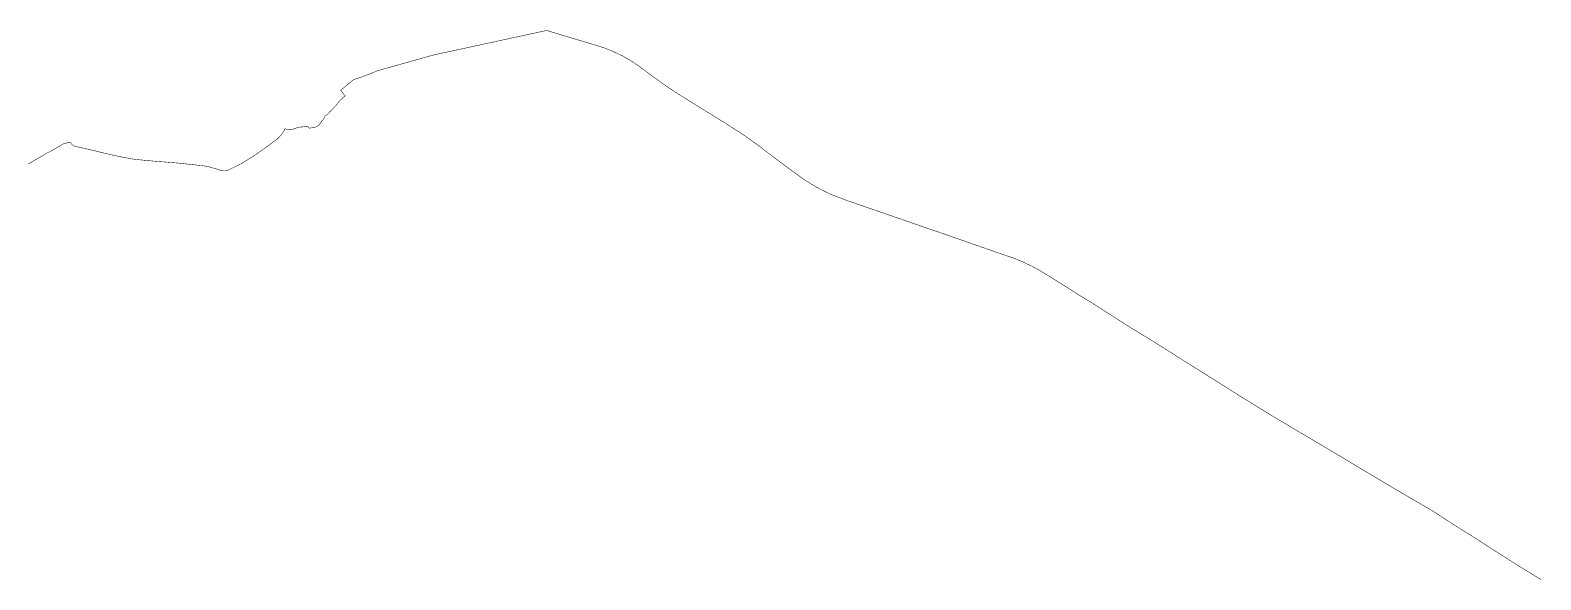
# Model space of a CAD drawing. Header units: metres. Extents: x 441395 to 476894, y 2561381 to 2578972.
# Drawn here: x 459144 to 468019, y 2575740 to 2578972 of the extents above; entities that cross this region are included whole.
import ezdxf

# ---------------------------------------------------------------- set-up
doc = ezdxf.new("R2010")
doc.units = ezdxf.units.M
doc.header["$LTSCALE"] = 8
doc.layers.add('A_MAIN_PIPE', color=5, linetype='Continuous')

msp = doc.modelspace()

# ---------------------------------------------------------------- linework, layer by layer
at = {"layer": 'A_MAIN_PIPE', "color": 5, "const_width": 3}
for points in [[(461120.7, 2578707.2), (461122.3, 2578707.8), (461131.2, 2578711.2), (461139.8, 2578714.6), (461148.5, 2578718.1), (461157.2, 2578721.7), (461165.9, 2578725.3), (461174.5, 2578728.9), (461183.1, 2578732.6), (461510.8, 2578825.1), (462178.5, 2578970), (462185.5, 2578967.9), (462197, 2578964.4), (462208.5, 2578960.9), (462219.9, 2578957.3), (462231.4, 2578953.8), (462242.9, 2578950.3), (462246.4, 2578949.3), (462250.9, 2578947.9), (462257.9, 2578945.8), (462269.4, 2578942.4), (462276.6, 2578940.2), (462288.1, 2578936.8), (462299.6, 2578933.3), (462311.1, 2578929.9), (462322.6, 2578926.4), (462334.1, 2578923), (462337.5, 2578922), (462349, 2578918.5), (462360.5, 2578915.1), (462372, 2578911.7), (462383.5, 2578908.2), (462395, 2578904.8), (462406.5, 2578901.3), (462418, 2578897.9), (462429.5, 2578894.5), (462441, 2578891), (462443.7, 2578890.2), (462455.1, 2578886.6), (462456.8, 2578886.1), (462468.3, 2578882.5), (462479.7, 2578878.9), (462491.2, 2578875.3), (462502.6, 2578871.7), (462514.1, 2578868.1), (462517.3, 2578867.1), (462528.2, 2578862.8), (462539.3, 2578858.3), (462545.8, 2578855.7), (462550, 2578854), (462550.5, 2578853.9), (462561.6, 2578849.4), (462571.3, 2578845.5), (462581.9, 2578840.4), (462592.7, 2578835.2), (462603.5, 2578830), (462618.6, 2578822.7), (462622.9, 2578820.7), (462633.1, 2578814.9), (462643.5, 2578808.9), (462653.9, 2578803), (462664.3, 2578797), (462674.7, 2578791.1), (462680.9, 2578787.6)], [(462680.9, 2578787.6), (462681.9, 2578787), (462691.5, 2578780.3), (462701.3, 2578773.4), (462711.2, 2578766.6), (462714.4, 2578764.3), (462721, 2578759.7), (462730.8, 2578752.8), (462732.2, 2578751.8), (462741.6, 2578744.7), (462751.2, 2578737.4), (462755.3, 2578734.3), (462758.1, 2578732.2), (462760.8, 2578730.2), (462770.3, 2578722.9), (462779.9, 2578715.7), (462789.4, 2578708.4), (462796.2, 2578703.3), (462806, 2578696.3), (462815.8, 2578689.3), (462825.6, 2578682.3), (462835.3, 2578675.4), (462845.1, 2578668.4), (462854.9, 2578661.4), (462864.6, 2578654.5), (462874.4, 2578647.5), (462880.1, 2578643.5), (462890.2, 2578636.8), (462900.2, 2578630.1), (462910.2, 2578623.5), (462920.2, 2578616.9), (462930.2, 2578610.3), (462940.2, 2578603.6), (462944.2, 2578601), (462948.4, 2578598.2), (462958.7, 2578591.8), (462960.5, 2578590.7), (462967, 2578586.6), (462970.6, 2578584.4), (462980.8, 2578578), (462991, 2578571.7), (463001.2, 2578565.3), (463011.4, 2578559), (463021.6, 2578552.6), (463031.7, 2578546.3), (463041.9, 2578539.9), (463052.1, 2578533.6), (463062.3, 2578527.2), (463072.5, 2578520.9), (463082.7, 2578514.5), (463092.9, 2578508.2), (463100.3, 2578503.6), (463110.5, 2578497.3), (463120.8, 2578491), (463131, 2578484.7), (463141.2, 2578478.4), (463151.4, 2578472.1), (463151.6, 2578472), (463161.8, 2578465.7), (463172.1, 2578459.4), (463182.3, 2578453.1), (463185.4, 2578451.2), (463192.5, 2578446.8), (463202.7, 2578440.6), (463207.2, 2578437.8), (463213, 2578434.3), (463217, 2578431.8), (463237.1, 2578418.9), (463247.2, 2578412.4), (463257.3, 2578405.9), (463267.4, 2578399.4), (463277.4, 2578392.9), (463287.5, 2578386.4), (463297.6, 2578379.9), (463307.7, 2578373.4), (463317.8, 2578366.9), (463327.9, 2578360.4), (463337.4, 2578354.3), (463347, 2578347.4), (463356.7, 2578340.4), (463366.5, 2578333.4), (463376.2, 2578326.4), (463386, 2578319.5), (463395.7, 2578312.5), (463405.5, 2578305.5), (463415.2, 2578298.5), (463415.4, 2578298.4), (463424.9, 2578291.2), (463434.5, 2578284), (463444.1, 2578276.7), (463453.6, 2578269.5), (463463.2, 2578262.3), (463472.8, 2578255.1), (463482.4, 2578247.8), (463491.9, 2578240.6), (463501.5, 2578233.4), (463502.2, 2578232.9), (463511.1, 2578226.1), (463520.7, 2578218.9), (463526.2, 2578214.7), (463535.8, 2578207.5), (463545.4, 2578200.3), (463555, 2578193.1), (463564.6, 2578185.9), (463574.1, 2578178.6), (463583.7, 2578171.4), (463593.3, 2578164.2), (463602.9, 2578157), (463612.5, 2578149.8), (463618.1, 2578145.6), (463627.9, 2578138.5), (463637.6, 2578131.5), (463646.1, 2578125.4), (463647.4, 2578124.5), (463657.1, 2578117.5), (463666.9, 2578110.5), (463676.6, 2578103.5), (463686.4, 2578096.5), (463695, 2578090.3), (463705.5, 2578083.9), (463715.7, 2578077.6), (463726, 2578071.3), (463736.2, 2578065.1), (463737, 2578064.5), (463747.3, 2578058.3), (463753.9, 2578054.2), (463764.7, 2578048.5), (463775.4, 2578042.9), (463786, 2578037.4), (463796.6, 2578031.8), (463807.3, 2578026.2), (463813.7, 2578022.9), (463824.6, 2578017.7), (463835.5, 2578012.5), (463846.3, 2578007.4), (463852.8, 2578004.3), (463864.3, 2577999.9), (463870.5, 2577997.6), (463872.4, 2577996.9), (463875.5, 2577995.7), (463886.8, 2577991.5), (463898, 2577987.2), (463909.2, 2577983), (463920.4, 2577978.7), (463931.7, 2577974.5), (463942.9, 2577970.2), (463945.3, 2577969.3), (463956.8, 2577965.3), (463960.9, 2577963.9), (463968.1, 2577961.4), (463979.4, 2577957.4), (463983.5, 2577956), (463990.8, 2577953.5), (464002.1, 2577949.5), (464012.9, 2577945.8), (464024.2, 2577941.9), (464035.6, 2577938), (464046.9, 2577934.1), (464058.3, 2577930.1), (464069.6, 2577926.2), (464081, 2577922.3), (464092.3, 2577918.4), (464103.7, 2577914.5), (464115, 2577910.6), (464126.4, 2577906.7), (464137.7, 2577902.8), (464149.1, 2577898.9), (464160.4, 2577895), (464171.7, 2577891.1), (464183.1, 2577887.2), (464185.6, 2577886.3), (464197, 2577882.4), (464208.3, 2577878.4), (464219.6, 2577874.5), (464231, 2577870.6), (464242.3, 2577866.6), (464253.6, 2577862.7), (464265, 2577858.7), (464276.3, 2577854.8), (464287.6, 2577850.9), (464299, 2577846.9), (464310.3, 2577843), (464333, 2577835.1), (464334.6, 2577834.5), (464345.9, 2577830.6), (464357.3, 2577826.7), (464365.8, 2577823.7), (464377.2, 2577819.8), (464388.5, 2577815.9), (464399.9, 2577812), (464411.2, 2577808.1), (464412.7, 2577807.6), (464422.6, 2577804.2), (464433.9, 2577800.3), (464445.3, 2577796.4), (464456.6, 2577792.5), (464468, 2577788.6), (464479.3, 2577784.7), (464490.7, 2577780.8), (464502, 2577776.9), (464513.4, 2577773), (464524.7, 2577769.1), (464536, 2577765.2), (464547.4, 2577761.3), (464552.8, 2577759.5), (464564.1, 2577755.5), (464575.4, 2577751.5), (464586.8, 2577747.6), (464598.1, 2577743.6), (464609.4, 2577739.7), (464620.8, 2577735.7), (464632.1, 2577731.8), (464643.4, 2577727.8), (464654.8, 2577723.9), (464666.1, 2577719.9), (464677.4, 2577715.9), (464688.7, 2577712), (464700.1, 2577708), (464711.4, 2577704.1), (464722.7, 2577700.1), (464723.4, 2577699.9), (464734.8, 2577695.9), (464746.1, 2577691.9), (464757.4, 2577687.9), (464757.8, 2577687.8), (464768.7, 2577684), (464780.1, 2577680), (464791.4, 2577676), (464802.7, 2577672.1), (464814, 2577668.1), (464825.4, 2577664.1), (464836.7, 2577660.1), (464848, 2577656.2), (464859.3, 2577652.2), (464870.7, 2577648.2), (464873.6, 2577647.2), (464885.1, 2577643.4), (464896.5, 2577639.7), (464907.9, 2577635.9), (464919.3, 2577632.2), (464920.4, 2577631.8), (464925.6, 2577629.6), (464931.2, 2577627.3), (464942.3, 2577622.7), (464953.4, 2577618.1), (464964.4, 2577613.5), (464975.5, 2577608.9), (464977.9, 2577607.9), (464988.6, 2577602.9), (464999.4, 2577597.8), (465002.3, 2577596.4), (465013.2, 2577591.3), (465018.3, 2577588.9), (465024, 2577586.2), (465028.3, 2577584.2), (465038.6, 2577578.6), (465049.2, 2577572.9), (465059.7, 2577567.2), (465070.3, 2577561.5), (465070.5, 2577561.4), (465080.6, 2577555.3), (465090.9, 2577549.1), (465096.7, 2577545.6), (465101.1, 2577542.9), (465111.4, 2577536.7), (465118.1, 2577532.6), (465128.2, 2577526.3), (465138.4, 2577520), (465148.6, 2577513.6), (465158.8, 2577507.3), (465169, 2577500.9), (465179.2, 2577494.5), (465189.2, 2577488.3), (465199.4, 2577481.9), (465209.5, 2577475.5), (465219.7, 2577469.2), (465229.9, 2577462.8), (465240.1, 2577456.5), (465243.2, 2577454.5), (465253.2, 2577448), (465263.3, 2577441.5), (465265.4, 2577440.2), (465273.4, 2577435), (465277.6, 2577432.3), (465283.4, 2577428.5), (465293.5, 2577422), (465303.7, 2577415.4), (465314.1, 2577409.1), (465334.6, 2577396.6), (465344.8, 2577390.4), (465349.8, 2577387.3), (465352.8, 2577385.5), (465355.1, 2577384.1), (465365.3, 2577377.9), (465375.6, 2577371.6), (465383.2, 2577367), (465386, 2577365.3), (465396, 2577358.9), (465406.1, 2577352.4), (465416.3, 2577345.9), (465426.4, 2577339.5), (465436.5, 2577333), (465446.6, 2577326.5), (465456.7, 2577320.1), (465466.8, 2577313.6), (465476.9, 2577307.1), (465487, 2577300.7), (465495.3, 2577295.4), (465505.4, 2577288.9), (465515.5, 2577282.4), (465521.1, 2577278.8), (465525.6, 2577275.9), (465535.7, 2577269.4), (465545.8, 2577262.9), (465555.9, 2577256.4), (465566, 2577250), (465576.1, 2577243.5), (465586.2, 2577237), (465596, 2577230.7), (465606.3, 2577224.4), (465616.6, 2577218.2), (465626.8, 2577211.9), (465637.1, 2577205.7), (465647.3, 2577199.5), (465657.6, 2577193.2), (465678.1, 2577180.8), (465688.3, 2577174.5), (465698.6, 2577168.3), (465699.7, 2577167.6), (465709.8, 2577161.3), (465720, 2577155), (465730.2, 2577148.7), (465740.4, 2577142.4), (465744.6, 2577139.7), (465750.6, 2577136), (465760.8, 2577129.7), (465771, 2577123.4), (465781.2, 2577117), (465786.4, 2577113.8), (465796.5, 2577107.4), (465806.6, 2577101), (465816.7, 2577094.5), (465826.8, 2577088.1), (465837, 2577081.7), (465847.1, 2577075.2), (465854, 2577070.9), (465864.1, 2577064.4), (465874.2, 2577058), (465884.3, 2577051.6), (465894.5, 2577045.1), (465897.9, 2577043), (465908, 2577036.6), (465918.2, 2577030.2), (465928.4, 2577023.8), (465938.6, 2577017.5), (465948.7, 2577011.1), (465958.9, 2577004.7), (465969.1, 2576998.3), (465979.2, 2576992), (465989.4, 2576985.6), (465993.9, 2576982.7), (466004.1, 2576976.4), (466014.3, 2576970), (466024.4, 2576963.6), (466034.6, 2576957.2), (466044.8, 2576950.9), (466054.9, 2576944.5), (466065.1, 2576938.1), (466070.8, 2576934.5), (466081, 2576928.1), (466091.1, 2576921.7), (466101.3, 2576915.3), (466111.4, 2576908.9), (466121.6, 2576902.5), (466131.7, 2576896.1), (466141.9, 2576889.7), (466152, 2576883.3), (466162.2, 2576876.9), (466172.3, 2576870.5), (466182.4, 2576864.1), (466192.6, 2576857.7), (466196.8, 2576855), (466253.5, 2576819.3), (466258.9, 2576815.9), (466269.1, 2576809.5), (466279.3, 2576803.2), (466289.6, 2576797), (466299.8, 2576790.7), (466310, 2576784.4), (466320.2, 2576778.1), (466330.4, 2576771.8), (466340.6, 2576765.5), (466350.9, 2576759.2), (466361.1, 2576752.9), (466371.3, 2576746.6), (466381.5, 2576740.3), (466391.7, 2576734), (466401.9, 2576727.7), (466412.2, 2576721.4), (466422.4, 2576715.1), (466432.6, 2576708.8), (466442.8, 2576702.5), (466453, 2576696.2), (466455.3, 2576694.9), (466465.7, 2576688.7), (466476, 2576682.6), (466486.3, 2576676.5), (466496.6, 2576670.4), (466507, 2576664.3), (466517.3, 2576658.2), (466527.6, 2576652), (466538, 2576645.9), (466548.3, 2576639.8), (466558.6, 2576633.7), (466568.9, 2576627.6), (466579.3, 2576621.5), (466589.6, 2576615.4), (466599.9, 2576609.3), (466610.2, 2576603.1), (466620.6, 2576597), (466630.9, 2576590.9), (466641.2, 2576584.8), (466651.5, 2576578.7), (466661.9, 2576572.6), (466672.2, 2576566.5), (466682.5, 2576560.4), (466692.9, 2576554.2), (466698.3, 2576551), (466703.2, 2576548.1), (466713.5, 2576542), (466714.7, 2576541.3), (466717.2, 2576539.8), (466727.5, 2576533.7), (466737.8, 2576527.5), (466748.1, 2576521.4), (466758.4, 2576515.2), (466768.6, 2576509), (466778.9, 2576502.9), (466789.2, 2576496.7), (466799.5, 2576490.6), (466809.8, 2576484.4), (466820.1, 2576478.2), (466830.4, 2576472.1), (466840.7, 2576465.9), (466851, 2576459.8), (466861.3, 2576453.6), (466871.6, 2576447.4), (466881.9, 2576441.3), (466892.2, 2576435.1), (466902.5, 2576428.9), (466912.8, 2576422.8), (466923.1, 2576416.6), (466933.4, 2576410.5), (466935.3, 2576409.3), (467072.9, 2576327), (467076.7, 2576324.7), (467077.6, 2576324.2), (467087.9, 2576318), (467098.2, 2576311.9), (467108.5, 2576305.7), (467118.8, 2576299.5), (467121, 2576298.2), (467131.4, 2576292.1), (467141.8, 2576286), (467152.1, 2576280), (467162.5, 2576273.9), (467172.8, 2576267.8), (467175.1, 2576266.5), (467193.5, 2576255.7), (467203.9, 2576249.6), (467211.1, 2576245.4), (467214.2, 2576243.5), (467224.6, 2576237.5), (467234.9, 2576231.4), (467245.3, 2576225.3), (467255.6, 2576219.3), (467266, 2576213.2), (467276.3, 2576207.1), (467279.9, 2576205), (467286.7, 2576201.1), (467297.1, 2576195), (467307.4, 2576188.9), (467317.8, 2576182.9), (467328.1, 2576176.8), (467338.5, 2576170.7), (467348.8, 2576164.6), (467359.2, 2576158.6), (467369.5, 2576152.5), (467379.9, 2576146.4), (467390.2, 2576140.4), (467391.4, 2576139.7), (467393, 2576138.6), (467395.8, 2576136.8), (467405.9, 2576130.2), (467415.9, 2576123.6), (467425.9, 2576117), (467436, 2576110.5), (467446, 2576103.9), (467456, 2576097.3), (467466.1, 2576090.7), (467476.1, 2576084.1), (467486.1, 2576077.6), (467496.2, 2576071), (467505.2, 2576065.1), (467515.4, 2576058.7), (467525.6, 2576052.3), (467527.1, 2576051.4), (467535.8, 2576046), (467546, 2576039.6), (467556.2, 2576033.3), (467566.4, 2576026.9), (467576.5, 2576020.6), (467586.7, 2576014.2), (467596.9, 2576007.9), (467607.1, 2576001.5), (467617.3, 2575995.2), (467620.4, 2575993.2), (467630.4, 2575986.8), (467640.5, 2575980.3), (467650.6, 2575973.8), (467660.7, 2575967.3), (467670.8, 2575960.8), (467680.9, 2575954.3), (467685.1, 2575951.5), (467695.2, 2575945), (467705.3, 2575938.5), (467715.4, 2575932.1), (467723.5, 2575926.8), (467725.5, 2575925.6), (467729, 2575923.3), (467739.1, 2575916.8), (467749.2, 2575910.3), (467754.1, 2575907.1), (467764.2, 2575900.7), (467774.4, 2575894.2), (467784.5, 2575887.7), (467788.7, 2575885), (467798.8, 2575878.6), (467808.8, 2575872.2), (467819, 2575865.8), (467823.3, 2575863), (467833.5, 2575856.5), (467843.6, 2575850.1), (467853.8, 2575843.7), (467858, 2575841), (467868.2, 2575834.6), (467878.4, 2575828.3), (467878.8, 2575828), (467881.6, 2575826.2), (467888.5, 2575821.9), (467891.8, 2575819.8), (467902, 2575813.5), (467912.2, 2575807.1), (467922.4, 2575800.8), (467927.6, 2575797.5), (467937.9, 2575791.2), (467948.1, 2575784.9), (467958.3, 2575778.6), (467962.6, 2575775.9), (467972.8, 2575769.7), (467983, 2575763.4), (467993.2, 2575757.1), (467996, 2575755.4), (468006.6, 2575749.5), (468008.7, 2575748.4), (468011.6, 2575746.7), (468021.3, 2575741.3)], [(459134.1, 2578186), (459206.2, 2578227.5), (459234, 2578244.4), (459262.6, 2578258.6), (459274.5, 2578265.5), (459307.7, 2578284.8), (459330.5, 2578298.4), (459333.1, 2578299.7), (459339.2, 2578303), (459346.4, 2578305.5), (459351.2, 2578306.8), (459359.1, 2578308.7), (459374.8, 2578311.9), (459382.1, 2578313.4), (459382.5, 2578312), (459384.7, 2578306.6), (459387.1, 2578302.2), (459390.9, 2578297.6), (459395.7, 2578293.8), (459399, 2578292.2), (459407.2, 2578289.1), (459409.5, 2578288.5), (459421.2, 2578285.6), (459426.2, 2578284.5), (459437.9, 2578282), (459449.7, 2578279.4), (459452.5, 2578278.7), (459464.2, 2578276), (459474.9, 2578273.6), (459475.9, 2578273.4), (459487.6, 2578270.7), (459488.4, 2578270.5), (459500.1, 2578267.8), (459511.8, 2578265.2), (459523.5, 2578262.5), (459535.2, 2578259.8), (459542.7, 2578257.8), (459554.3, 2578254.6), (459565.9, 2578251.5), (459575.4, 2578249.4), (459587.1, 2578246.7), (459598.8, 2578244.1), (459610.6, 2578241.4), (459622.3, 2578238.8), (459634, 2578236.1), (459645.7, 2578233.5), (459657.4, 2578230.8), (459664.6, 2578229.4), (459676.4, 2578227.1), (459678.7, 2578226.7), (459688.2, 2578224.8), (459699.9, 2578222.5), (459704.7, 2578221.6), (459711.7, 2578220.2), (459723.5, 2578217.9), (459735.3, 2578215.6), (459744.8, 2578214.3), (459756.7, 2578212.7), (459768.6, 2578211.1), (459773.3, 2578210.7), (459785.3, 2578209.5), (459797.2, 2578208.3), (459797.8, 2578208.2), (459809.7, 2578207.1), (459821.6, 2578206), (459833.6, 2578204.8), (459838.1, 2578204.4), (459850.1, 2578203.4), (459862, 2578202.3), (459874, 2578201.3), (459886, 2578200.2), (459897.9, 2578199.2), (459900, 2578199), (459903.6, 2578198.8), (459912, 2578198.2), (459923.9, 2578197.4), (459935.9, 2578196.6), (459946.7, 2578195.6), (459958.6, 2578194.6), (459970.6, 2578193.6), (459982.5, 2578192.6), (459988, 2578192.2), (460000, 2578191.4), (460001.3, 2578191.3), (460013.3, 2578190), (460017.1, 2578189.6), (460024.1, 2578188.9), (460036, 2578187.6), (460047.9, 2578186.4), (460048.9, 2578186.3), (460060.8, 2578185), (460072.7, 2578183.8), (460084.7, 2578182.5), (460091.1, 2578181.8), (460096.6, 2578181.2), (460108.5, 2578180), (460120.5, 2578178.7), (460126.6, 2578178.1), (460132.4, 2578177.4), (460144.3, 2578176.2), (460156.3, 2578174.9), (460158, 2578174.6), (460159.7, 2578174.4), (460171.6, 2578172.5), (460171.8, 2578172.5), (460183.6, 2578170.5), (460188.1, 2578169.4), (460199.7, 2578166.5), (460202.6, 2578165.7), (460214.1, 2578162.5), (460225.7, 2578159.3), (460237.2, 2578156.1), (460242.1, 2578154.8), (460250.7, 2578151.8), (460262, 2578147.9), (460267.5, 2578146.3), (460273.2, 2578145.1), (460278.9, 2578144.4), (460284.7, 2578144.3), (460290.5, 2578144.7), (460296.2, 2578145.5), (460301.8, 2578146.9), (460307.4, 2578148.8), (460317.4, 2578153.8), (460322.4, 2578156.3), (460333.2, 2578161.6), (460343.9, 2578167), (460354.7, 2578172.3), (460365.4, 2578177.7), (460376.2, 2578183), (460386.9, 2578188.4), (460396.8, 2578194.5), (460407, 2578200.8), (460417.2, 2578207.2), (460427.3, 2578213.5), (460437.5, 2578219.8), (460445.5, 2578224.8), (460447.7, 2578226.2), (460457.9, 2578232.5), (460467.3, 2578239), (460477.1, 2578245.9), (460486.9, 2578252.7), (460496.8, 2578259.6), (460506.6, 2578266.5), (460516.5, 2578273.3), (460518.7, 2578275), (460528.3, 2578282.1), (460538, 2578289.2), (460547.7, 2578296.3), (460557.3, 2578303.4), (460560.7, 2578305.9), (460567, 2578310.5), (460576.7, 2578317.6), (460586.3, 2578324.7), (460596, 2578331.9), (460596.2, 2578332), (460596.4, 2578332.2), (460596.6, 2578332.3), (460596.8, 2578332.5), (460597, 2578332.6), (460597.1, 2578332.8), (460597.3, 2578332.9), (460597.5, 2578333.1), (460597.8, 2578333.5), (460602.2, 2578337.9), (460607.1, 2578343.1), (460612, 2578348.4), (460616.8, 2578354.1), (460621.1, 2578359.7), (460625.3, 2578365.5), (460631.3, 2578374.3), (460631.9, 2578375.2), (460635.1, 2578380.8), (460636.9, 2578383.9), (460640.1, 2578390.4), (460641.1, 2578392.4), (460644.1, 2578390.7), (460647.3, 2578389), (460650.8, 2578387.3), (460653.4, 2578386.3), (460658.7, 2578385.7), (460662.6, 2578386.1), (460667.7, 2578386.5), (460668.7, 2578386.5), (460673.8, 2578386.8), (460677.6, 2578387.4), (460681.3, 2578388.2), (460685, 2578389.1), (460688.5, 2578390.2), (460692.1, 2578391.3), (460695.7, 2578392.4), (460699.2, 2578393.6), (460702.7, 2578394.7), (460706.2, 2578395.9), (460708.3, 2578396.6), (460713.2, 2578398.2), (460716.7, 2578399.3), (460720.2, 2578400.2), (460722.2, 2578400.7), (460727.2, 2578401.5), (460730.8, 2578401.9), (460736.2, 2578402.1), (460736.5, 2578402.1), (460741.9, 2578402.4), (460745.6, 2578403), (460749.3, 2578403.6), (460753, 2578404.3), (460755.6, 2578404.8), (460760.2, 2578405.5), (460763.8, 2578406), (460767.5, 2578406.5), (460774.7, 2578407.3), (460775.2, 2578405.4), (460775.9, 2578403.1), (460776.9, 2578400.8), (460777, 2578400.6), (460777.1, 2578400.4), (460777.2, 2578400.2), (460777.3, 2578400.1), (460777.4, 2578399.9), (460777.5, 2578399.7), (460777.6, 2578399.6), (460777.7, 2578399.4), (460778, 2578399.1), (460779, 2578397.9), (460779.4, 2578397.5), (460779.8, 2578397.2), (460780.2, 2578396.8), (460780.7, 2578396.6), (460781.2, 2578396.3), (460781.7, 2578396.1), (460782.2, 2578396), (460782.8, 2578395.9), (460783.9, 2578395.8), (460785.6, 2578395.8), (460788.1, 2578396.1), (460790.4, 2578396.4), (460792.4, 2578396.7), (460795, 2578397.1), (460797.3, 2578397.4), (460799.4, 2578397.7), (460801.9, 2578398), (460804.2, 2578398.2), (460806.6, 2578398.5), (460808.4, 2578398.7), (460811.2, 2578399.3), (460813.5, 2578399.8), (460815.1, 2578400.2), (460818.2, 2578400.9), (460820.5, 2578401.6), (460822.9, 2578402.4), (460825.9, 2578404.2), (460827, 2578405), (460828.9, 2578406.2), (460830.9, 2578407.4), (460832.8, 2578408.6), (460834.9, 2578409.9), (460836.9, 2578411.2), (460838.8, 2578412.5), (460840.7, 2578413.9), (460842.6, 2578415.3), (460846.7, 2578418.3), (460846.6, 2578419.4), (460846.7, 2578420.2), (460846.7, 2578420.9), (460846.8, 2578421.7), (460847, 2578422.4), (460847.2, 2578423.2), (460847.4, 2578423.9), (460847.7, 2578424.6), (460848, 2578425.3), (460848.2, 2578425.8), (460848.5, 2578426.3), (460848.7, 2578426.6), (460848.8, 2578426.8), (460849, 2578427.1), (460849.1, 2578427.3), (460849.3, 2578427.6), (460849.5, 2578427.8), (460849.7, 2578428.1), (460849.8, 2578428.3), (460853.5, 2578432.7), (460856, 2578435.3), (460862.8, 2578442.7), (460866.8, 2578447.7), (460870.8, 2578453.5), (460873.5, 2578458.6), (460874.4, 2578461.1), (460874.5, 2578461.4), (460874.6, 2578461.6), (460874.7, 2578461.9), (460874.7, 2578462.1), (460874.8, 2578462.4), (460874.8, 2578462.7), (460874.9, 2578462.9), (460874.9, 2578463.2), (460875, 2578463.7), (460875.3, 2578467.5), (460878.3, 2578468.8), (460885.1, 2578471.7), (460901.8, 2578488.6), (460907.3, 2578494.4), (460940.7, 2578529.4), (460963.3, 2578558.2), (460993.7, 2578584.3), (460994.9, 2578585.4), (460993.8, 2578586.6), (460992.9, 2578587.7), (460987.4, 2578593.9), (460983.8, 2578598.2), (460979.4, 2578603.6), (460976.7, 2578607.2), (460973.4, 2578611.8), (460970.2, 2578616.6), (460968.6, 2578619), (460977.1, 2578625.6), (460986.5, 2578633.2), (460986.7, 2578633.4), (460991.6, 2578637.5), (460998.7, 2578643.7), (461005.8, 2578649.9), (461011.3, 2578654.5), (461020.3, 2578661.7), (461027.6, 2578667.6), (461031.7, 2578670.9), (461037.5, 2578675.3), (461041.3, 2578678.1), (461045.9, 2578681.5), (461051.2, 2578683.7), (461061.6, 2578686.5), (461069.5, 2578688.7), (461078.3, 2578691.7), (461081.6, 2578692.9), (461087.1, 2578694.9), (461092, 2578696.7), (461103.2, 2578700.8), (461104.7, 2578701.3), (461113.5, 2578704.6), (461120.7, 2578707.2)]]:
    msp.add_lwpolyline(points, dxfattribs=at)

doc.saveas('drawing.dxf')
